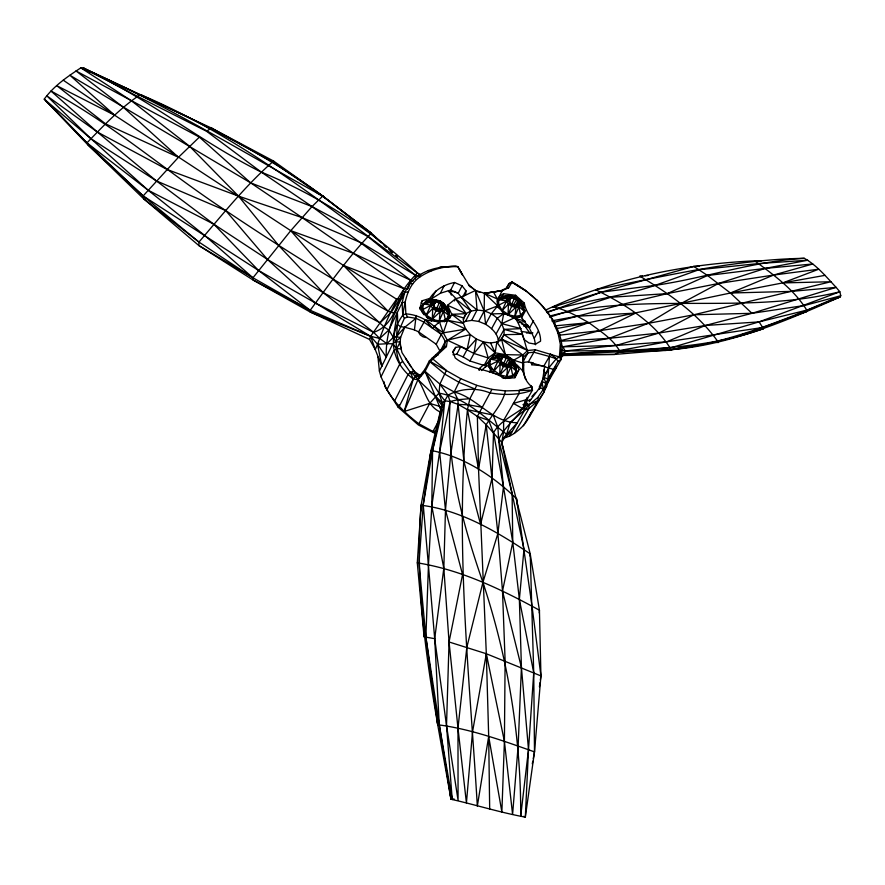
<?xml version="1.0" encoding="UTF-8"?>
<svg xmlns="http://www.w3.org/2000/svg" width="885" height="885" viewBox="0 0 885 885"><rect width="100%" height="100%" fill="white"/><g stroke="black" fill="none" stroke-linecap="round" stroke-linejoin="round"><path stroke-width="1.33" d="M421.083 510.656L421.105 505.235L431.006 450.487L442.345 402.874L438.993 393.128L425.065 371.368L425.054 369.189L429.302 360.958L444.58 346.411L445.266 341.544C438.119 326.454 422.742 314.85 405.872 313.898L402.752 315.193C386.723 337.539 391.978 362.496 413.262 378.99L418.096 379.742L442.345 402.874L442.81 405.053M551.41 374.211L543.921 392.199L538.224 400.595L524.871 406.27L523.5 405.407L532.46 390.163L531.896 386.789C521.951 379.012 522.371 366.346 522.825 355.018L527.659 350.493L535.292 349.785L559.32 356.976L560.946 359.609L547.173 383.747M445.255 320.934L449.182 315.68L445.476 309.23L445.498 306.298C442.257 298.975 432.997 299.075 426.415 300.911L423.163 303.898L421.979 306.265L421.88 311.465L423.926 314.728M463.198 322.693L465.543 321.31L471.738 320.392L478.697 321.432L484.183 311.066L484.405 293.245L475.477 290.468L468.63 285.036L475.477 290.468L484.183 311.066L485.599 324.286C491.828 328.213 498.664 334.331 498.366 342.296M500.877 340.393L504.052 334.663C505.457 316.963 480.511 303.632 466.196 313.655L451.77 314.319L447.522 320.293L443.263 332.837L441.294 334.353L436.205 344.243L440.144 351.433L445.266 341.544L465.709 329.098L463.386 323.346L463.574 317.981L466.196 313.655L455.498 298.787L447.544 305.303L446.449 307.46M436.305 321.664L426.249 315.038L430.796 305.402L430.84 302.471L432.842 300.458L436.261 299.893L439.27 303.135L443.551 303.256L448.938 310.967L449.182 315.68L444.37 321.841M554.674 325.658L554.707 323.036C544.729 305.635 529.573 291.652 512.105 281.983L509.052 283.499L506.176 288.278L500.755 290.723L484.969 293.311L502.116 290.711L508.632 287.78L512.105 281.983L508.975 283.786L506.497 288.41M386.491 247.015L371.335 233.131L323.08 196.26L273.587 161.059C245.842 185.186 222.799 214.192 198.948 242.07L198.871 245.554L253.055 279.992L310.204 312.018L369.565 339.442L375.251 349.564L381.833 366.124L381.59 363.536M512.647 317.56L497.58 307.106L498.609 305.225L498.731 299.705L501.695 296.807C510.612 293.521 520.524 297.238 523.732 306.641L524.185 311.232L522.803 313.733L519.583 317.261L514.948 318.08M507.249 366.434L508.444 364.299L516.442 371.103C514.074 365.372 508.908 362.12 507.26 356.113L506.143 356.644L510.711 358.502L512.747 361.644L516.442 371.103L511.674 377.419L499.693 374.952L492.514 372.541L488.918 366.932L489.969 365.04L490.113 359.177L493.199 356.002C502.359 352.529 512.581 356.743 515.999 366.169L516.442 371.103L515.026 373.592L511.674 377.419L506.873 378.36M436.205 344.243L418.605 331.908L425.298 319.872L439.48 321.886L443.263 332.837L447.334 340.194L446.438 346.577L429.999 361.821L425.065 371.368L439.889 384.068L454.237 391.989L457.965 399.688L458.109 404.356L450.642 455.388L445.476 509.992L443.827 568.258L449.049 641.979L446.516 725.523L452.224 799.542C476.539 805.051 500.644 812.629 525.325 817.132L534.496 751.885L540.934 675.908L539.43 610.219L530.215 553.866L501.762 442.345L503.598 432.013L503.631 420.364L518.898 393.847L519.252 390.219L531.896 386.789L531.277 385.96M530.336 556.61L530.215 553.866C497.37 531.841 460.731 510.092 421.105 505.235C412.996 604.201 433.96 702.048 450.919 799L452.224 799.542L439.259 724.693L425.884 637.134L419.025 563.391L423.229 504.771L431.006 450.487C463.508 456.361 493.111 476.008 516.541 498.709L532.018 606.136L540.934 675.908L540.37 679.979M543.932 390.827L546.642 386.225L546.045 383.437L549.253 380.296L547.937 379.079L557.948 361.357L556.311 358.735L550.415 353.934L549.408 356.478L547.937 379.079L543.357 389.3L537.781 397.498L528.887 404.943L524.882 409.832L509.472 436.194L504.361 437.986M515.512 369.875L515.999 366.169L512.747 361.644L508.444 364.299L507.747 365.837L506.729 376.733L512.725 375.55L510.933 366.833L507.548 367.485L499.693 374.952L500.136 364.067L501.441 361.069L498.034 357.872L490.113 359.177L488.83 361.511L488.918 366.932L505.667 378.603L510.933 366.833L512.835 364.686L512.747 361.644L509.439 361.456L507.039 365.748M513.798 318.29L514.827 316.432L516.475 304.484L524.185 311.232C522.039 305.624 516.973 302.548 515.302 296.796L514.185 297.592L518.632 299.086L520.612 302.062L524.185 311.232L519.583 317.261L508.034 314.662L508.455 304.152L509.694 301.354L506.397 298.311L498.731 299.705L497.481 302.039L497.58 307.106M439.38 301.708L440.177 300.922L442.179 306.077L445.476 309.23L443.496 311.255L440.066 311.841L436.128 310.812L434.148 305.591L423.163 303.898L430.84 302.471L434.148 305.591L432.732 308.456L426.249 315.038L421.88 311.465L422.853 309.54L423.163 303.898L432.842 300.458L439.27 303.135L436.515 308.599L438.44 310.558M428.119 301.708C432.787 291.077 443.418 284.605 454.525 282.492L462.047 285.789L465.952 290.778L465.709 294.793L461.373 297.15L455.498 298.787L454.392 300.944M533.268 758.556L534.496 751.885L533.732 672.766L519.373 599.399L512.769 542.228L503.476 486.805L498.675 439.635C505.601 423.661 523.699 414.567 527.172 397.343M539.253 612.951L539.43 610.219C501.098 589.255 460.775 569.719 417.3 562.838L421.105 505.235M418.605 331.908L414.434 329.895L416.149 315.469M525.325 378.835L525.867 379.411L522.858 371.069L523.577 365.04L522.825 355.018L501.507 339.11L496.861 342.008L490.589 342.982L483.464 341.953L476.373 339.021L470.289 334.618L465.709 329.098L447.522 320.293L439.48 321.886L432.433 328.147L425.298 319.872M543.7 390.794L546.642 386.225L543.357 389.3L539.253 387.088L543.7 377.264L547.937 379.079L555.514 368.846L555.736 366.257M557.948 361.357L560.946 359.609C566.323 336.565 551.554 315.702 536.609 299.871M436.161 354.774L438.241 354.741L431.957 358.237L446.405 370.417L439.889 384.068L438.993 393.128L429.69 403.383L418.904 423.793L436.449 433.373M429.402 463.917L429.723 461.229M430.044 458.541L431.006 450.487L431.404 453.164M500.656 361.456L503.333 355.095L490.113 359.177L501.441 361.069L503.598 366.478L507.548 367.485L504.439 364.1L500.136 364.067L492.514 372.541M509.494 300.856L511.497 295.789L501.695 296.807L497.481 302.039L502.072 310.591L508.455 304.152L512.614 304.241L518.887 306.896L520.612 315.403L514.827 316.432L518.887 306.896L520.712 304.916L520.612 302.062L517.426 301.84L515.081 306.122M454.094 798.978L450.919 799L439.259 724.693L434.701 638.682L443.827 568.258L431.803 506.187L432.577 450.454L442.345 402.874L444.779 400.783L447.943 395.152C460.72 388.349 476.418 387.376 489.87 392.885C504.074 395.296 518.809 395.252 532.46 390.163L531.465 387.077M491.938 389.378L476.772 385.362L469.913 398.681L467.457 409.678C454.436 541.819 469.448 674.138 477.336 806.069L488.686 736.431L486.319 653.738L478.531 469.172L477.369 416.437L491.938 389.378L505.435 390.904L532.46 390.163M523.422 308.998L523.732 306.641L520.612 302.062L516.475 304.484L520.712 304.916M539.419 686.771L539.994 682.7M544.695 365.992L541.985 384.665L529.263 401.757M439.414 311.531L443.551 303.256L448.938 310.967L447.876 318.213C441.56 323.467 433.241 319.397 426.459 317.284M413.14 281.01L410.872 280.335L312.007 206.559L261.23 172.077L206.515 131.245L137.175 96.211L83.533 67.99L84.429 68.941C167 105.083 243.84 152.718 322.671 196.16L323.08 196.26C249.869 142.087 165.207 107.085 83.533 67.99L80.834 67.868C67.459 76.641 53.72 86.033 44.25 99.142L87.903 144.863L143.138 195.928L258.52 270.456L315.314 302.969L370.627 336.3L377.552 344.276L386.9 343.734L393.338 337.34L397.321 312.516C398.925 329.873 392.498 346.677 399.954 363.68L386.911 389.765C394.92 403.372 406.392 414.335 418.904 423.793M505.435 390.904C502.614 403.715 492.801 413.715 486.197 424.712L478.531 469.172L467.457 409.678L458.109 404.356L450.1 401.524L444.779 400.783L438.993 393.128C466.141 397.819 485.489 418.417 506.629 434.214L512.271 431.404L504.218 438.031M463.143 356.932L469.924 360.98L473.962 353.469L476.373 339.021L467.147 349.409L463.143 356.932L456.76 354.199L452.965 354.73M433.606 306.166L436.261 299.893M532.294 763.899L532.781 761.233M63.266 80.192L114.696 115.271L290.756 230.664L332.981 279.229L383.957 326.864L388.836 330.028L393.338 337.34L396.192 336.853L404.379 318.29L402.752 315.193C405.065 301.055 407.377 285.158 420.408 276.618C431.426 269.516 444.735 265.655 457.799 266.595L462.357 274.793L457.799 266.595C440.509 265.81 421.824 269.328 410.109 283.288C396.491 305.557 385.307 330.47 386.258 357.12L377.552 344.276C387.01 318.567 397.653 292.603 417.421 272.989L420.74 274.693M440.022 415.098L442.345 402.874M478.697 321.432L485.599 324.286L491.153 313.932L497.713 305.856L497.359 298.986L493.376 291.928L484.405 293.245L497.713 305.856L503.764 313.555L501.751 323.667L496.087 333.955M449.049 641.979L462.567 574.553L445.476 509.992L439.613 451.748L444.779 400.783L432.577 450.454L423.229 504.771L434.701 638.682L446.516 725.523L458.065 800.239L457.976 728.112L449.049 641.979L486.319 653.738L540.934 675.908M560.802 357.794L564.497 354.133L565.216 350.969L562.727 346.82L609.345 338.302L659.004 333.059L705.212 325.503L751.973 313.312L836.126 287.371L839.843 291.773L840.75 295.745L840.097 296.951C786.079 320.89 730.756 344.763 671.195 349.675L614.533 354.442L562.218 355.538M442.058 407.089L429.69 403.383L404.18 411.503L413.262 378.99L415.662 376.269L418.926 374.643L421.194 374.864M491.153 313.932L503.764 313.555L514.882 317.638C522.227 328.114 523.854 340.902 528.068 352.772L522.57 362.441L528.367 361.888L553.269 369.333L555.514 368.846L556.2 366.412M429.745 298.444L422.156 300.745L419.678 308.754L427.842 318.202L433.539 320.503M369.565 339.442L370.627 336.3L396.602 299.196L401.856 298.367M429.302 360.958L460.687 378.669L454.237 391.989C477.347 397.796 492.414 422.831 517.349 422.72L503.676 437.865M500.788 363.669L503.454 363.79L507.26 356.113M499.693 374.952L504.439 364.1L510.933 366.833M509.483 303.212L511.607 304.318L515.302 296.796M503.388 313.168L508.034 314.662L512.614 304.241L515.623 307.46L518.887 306.896M489.505 372.242L490.921 368.425M404.18 411.503L419.213 376.756L425.054 369.189M441.294 334.353L423.594 321.963L415.972 318.29L404.755 327.251L400.606 337.428L400.142 342.108L401.027 348.778L396.723 348.679L393.814 350.891L381.026 376.822L386.911 389.765M439.27 303.135L440.177 300.922M431.316 321.089L437.057 308.544L443.496 311.255L449.182 315.68L445.498 306.298L442.179 306.077M500.755 290.723L502.116 290.711L497.116 301.254M509.472 436.194C519.108 431.194 527.327 422.986 531.066 412.675M509.439 361.456L510.711 358.502C504.583 359.398 499.649 353.48 493.199 356.002L488.83 361.511L489.969 365.04L493.531 370.704L498.1 360.914L502.448 358.237L499.948 355.737L498.034 357.872L498.1 360.914L500.136 364.067L503.598 366.478M443.097 321.631L439.292 321.001L440.066 311.841L441.084 308.788L443.496 311.255L438.307 322.903M517.426 301.84L518.632 299.086L514.517 298.964L508.244 296.342L498.731 299.705L509.694 301.354L511.807 306.453L515.623 307.46L508.034 314.662M525.07 401.945L526.652 398.493M502.072 310.591L506.474 301.166L510.656 298.721L508.244 296.342L506.397 298.311L506.474 301.166L508.455 304.152L511.807 306.453M407.155 289.395L410.109 283.288L412.642 283.875M473.962 353.469L483.464 341.953L495.146 352.816L505.401 354.642L522.825 355.018L513.676 360.195L518.931 369.587L514.915 377.873L503.753 377.983C488.741 368.669 469.36 369.687 455.189 357.905L452.888 351.422L455.675 347.363L460.742 346.666L473.962 353.469L488.177 357.96L495.146 352.816L496.861 342.008L505.401 354.642L513.676 360.195L522.869 363.071M546.222 373.536L549.054 367.706M381.026 376.822L379.399 371.092L392.807 343.767L400.606 337.428L396.192 336.853L404.755 327.251L414.434 329.895M421.072 302.924L422.156 300.745M430.586 300.369L435.918 290.888M432.123 298.477L440.409 293.212L444.215 285.634M439.192 310.624L438.761 308.799L441.493 303.411M439.967 310.967L441.084 308.788L445.498 306.298L448.938 310.967M440.409 293.212L450.686 290.048L454.525 282.492M394.61 400.96L407.819 374.941L410.33 372.353L413.848 371.025L418.926 374.643L410.33 372.353L402.631 361.345L396.723 348.679L392.807 343.767L386.9 343.734L379.72 338.457L373.603 332.351L323.058 292.537L267.358 259.36L213.916 224.27L156.324 180.872L97.295 131.987L50.954 91.011C113.402 124.575 166.59 171.867 225.719 210.564C278.565 246.118 332.594 279.914 388.072 311.221L394.555 313.378L397.808 307.449M449.779 292.515L450.974 290.158M435.995 433.882L418.373 424.944L398.184 407.255L399.423 404.832M399.268 406.326L413.262 378.99L410.33 372.353C425.574 381.302 423.251 404.556 440.365 412.045M461.284 297.316L458.187 293.333L462.047 285.789M463.231 319.452L466.196 313.655L447.544 305.303L451.77 314.319L463.386 323.346L447.522 320.293M471.738 320.392L477.07 309.993L475.477 290.468L461.373 297.15L470.92 310.889L465.543 321.31M449.547 318.644L451.77 314.319L463.574 317.981M462.058 298.311L465.952 290.778M396.723 348.679L400.142 342.108L395.75 341.698L393.338 337.34M443.44 348.613L444.58 346.411L446.438 346.577M435.984 301.497L435.254 302.891L422.853 309.54L426.249 315.038M452.843 352.75L455.675 347.363M456.76 354.199L460.742 346.666M501.695 296.807L497.481 302.039M500.7 299.064L503.565 293.731L515.601 295.28L524.307 303.135C526.542 316.952 540.901 326.045 540.569 341.201L535.436 344.154L528.865 342.982L524.119 339.486L522.062 334.32L504.118 329.375L498.41 339.63M480.422 367.607L479.128 370.041L480.422 367.607L483.332 365.018M438.606 421.006L432.765 431.847L435.265 430.873M509.572 300.535L511.298 297.36M514.451 297.404L515.601 295.28M491.629 328.634L497.248 318.312L503.764 313.555M516.663 299.23L513.776 304.517L511.607 304.318M469.924 360.98L484.073 365.45L488.177 357.96L483.464 341.953M492.248 357.75L493.199 356.002M481.318 370.538L485.19 367.087L487.834 362.264M492.801 357.086L495.146 352.816L490.589 342.982M522.559 306.321L524.307 303.135M535.558 344.752L534.241 338.358L529.385 328.081L521.63 317.704L525.745 310.292M500.755 361.014L503.111 356.777M506.198 365.87L505.7 363.978L508.665 358.69M529.385 328.081L533.544 320.68M512.481 362.319L513.676 360.195M515.712 366.998L516.917 364.874L522.858 371.069M534.241 338.358L538.434 330.957M518.931 369.587L514.716 377.01L513.72 374.654M528.367 361.888L535.292 349.785M522.062 334.32L504.052 334.663L499.914 341.123M543.412 365.87L531.819 364.775L533.024 362.662M543.81 366.102L549.408 356.478L556.311 358.735L559.32 356.976L560.459 344.918L558.026 333.269L552.649 320.79M542.914 379.377L545.647 374.698L543.855 370.007M539.231 389.367L540.613 387.022M514.34 433.462L528.998 408.439L538.224 400.595L537.781 397.498M523.4 425.762L538.224 400.595M529.097 417.344L543.921 392.199L541.841 381.479L546.045 383.437L543.7 377.264L548.988 367.574L556.311 358.735M535.469 392.586L531.874 396.535M449.137 292.194L450.764 290.048M405.441 291.652L399.566 299.174L391.325 312.217L380.085 322.771L323.058 292.537L278.598 245.399L238.519 196.138L189.633 146.291L131.367 100.746L80.834 67.868C145.074 95.436 198.804 141.058 261.23 172.077C319.076 195.806 371.8 230.277 417.421 272.989L420.331 275.766M422.853 309.54L421.979 306.265L423.45 304.484M418.096 379.742L425.065 371.368L441.051 410.297M423.661 372.043L419.213 376.756L415.662 376.269L420.994 375.229M560.482 355.914L565.216 350.969L616.06 345.449L666.726 341.798L762.87 327.472L807.385 311.243C795.25 290.413 773.999 275.169 754.706 260.843C682.589 264.206 611.026 279.018 545.58 310.115M421.979 306.265L423.76 304.484M381.833 366.124L377.552 344.276L375.251 349.564L370.627 336.3L310.204 312.018L310.215 310.303L253.055 279.992L252.955 277.79L290.756 230.664L353.38 253.32L410.872 280.335L407.952 288.422L404.356 288.809L302.15 217.633L250.754 182.93L199.379 137.12L178.449 157.298L143.138 195.928L143.824 198.948L198.871 245.554L252.955 277.79L310.215 310.303L370.627 336.3L379.72 338.457L388.836 330.028L402.111 302.637L404.755 292.282L407.83 291.984M425.065 371.368L419.213 376.756L421.293 375.561M399.954 363.68L402.631 361.345M512.725 375.55L515.026 373.592M520.612 315.403L522.803 313.733M484.073 365.45L490.047 361.025M206.515 131.245L211.449 128.048L273.587 161.059M84.429 68.941L211.449 128.048L272.68 162.021L322.671 196.16L371.335 233.131C348.524 256.716 329.519 283.82 310.215 310.303L258.52 270.456L213.916 224.27L148.049 190.164L86.973 142.861L44.25 99.142L90.834 138.613L148.049 190.164L204.579 235.344L252.955 277.79L198.948 242.07L143.824 198.948L87.903 144.863L86.973 142.861L46.131 100.923M560.559 356.633L564.497 354.133C631.105 348.502 699.592 351.599 763.467 328.711L759.064 321.886L705.212 325.503L666.726 341.798L619.555 350.537L565.216 350.969L561.234 349.984M503.565 293.731L499.97 295.922L497.359 298.986L484.405 293.245M485.19 367.087L489.328 364.908M498.609 305.225L506.474 301.166M489.969 365.04L498.1 360.914M524.75 402.155L530.635 399.401M514.882 317.638L501.751 323.667L521.121 328.645L504.118 329.375M495.711 356.312L499.184 354.874L501.507 355.46M404.379 318.29L407.498 317.007L415.972 318.29M546.985 312.626L601.446 292.138L693.796 266.407L699.283 266.252M505.224 296.74L507.459 295.822M428.993 301.309L432.455 299.915L434.767 300.513M562.052 355.084L564.497 354.133L671.195 349.675L688.884 346.566L686.14 346.986M484.183 311.066L497.713 305.856M564.497 354.133L614.533 354.442L620.097 351.832L670.819 347.772L759.064 321.886L839.843 291.773C744.484 315.259 644.391 291.143 549.474 316.122M546.864 312.029C582.131 300.513 619.732 297.437 655 285.401C705.168 278.144 753.478 261.175 804.288 258.32C816.966 265.378 826.302 276.961 836.126 287.371L791.411 291.386L730.413 293.023L588.901 322.66L556.477 328.578M831.225 300.092L840.097 296.951C785.283 318.854 730.468 343.081 671.195 349.675C654.413 322.029 624.224 303.865 595.638 289.738C664.657 276.363 733.676 259.46 804.288 258.32M559.298 333.059L588.901 322.66C600.119 331.267 613.316 338.944 620.097 351.832L665.719 350.515L683.419 347.451M549.64 317.173L610.65 297.283L667.268 293.61L718.443 283.488L773.59 275.058L818.736 269.206L782.683 282.923L730.413 293.023L707.558 275.512L693.796 266.407M795.703 315.171L807.385 311.243M419.645 307.98L422.167 307.206M555.149 325.857L588.901 322.66C577.474 316.476 565.858 309.451 552.992 306.951L601.446 292.138L655 285.401L699.006 269.715L758.766 263.531L807.784 260.223L765.315 268.387L707.558 275.512L667.268 293.61L622.553 304.351L553.435 322.472M527.04 399.467L513.388 403.416L524.882 409.832L528.998 408.439L528.887 404.943L525.601 401.768M552.992 306.951L558.269 305.491M742.371 334.419L763.467 328.711M560.327 340.769L599.798 330.636L648.063 323.39L693.851 314.772L830.96 281.74L782.683 282.923L825.019 275.346M759.064 321.886L807.286 310.027L840.75 295.745L804.664 305.469L751.973 313.312L693.851 314.772L659.004 333.059L616.06 345.449L562.727 346.82M506.176 288.278L508.632 287.78M526.409 333.003L532.925 332.915M551.753 320.857L577.341 316.199L635.651 313.102L599.798 330.636L559.652 335.172M691.605 346.09L694.316 345.615L691.583 346.035M518.765 322.571L525.004 321.498M493.376 291.928L492.27 292.116L502.116 290.711M465.709 329.098L443.263 332.837L434.181 326.277M595.638 289.738L598.326 289.306M469.913 398.681L457.965 399.688L450.1 401.524L439.613 451.748L431.803 506.187L428.473 564.818L425.884 637.134L437.699 724.738C470.931 729.041 502.979 740.734 534.496 751.885M642.455 275.899L639.733 276.109C669.27 293.72 698.652 313.998 718.52 342.517L715.943 342.384M645.176 275.7L647.897 275.489M426.415 300.911L432.842 300.458L435.254 302.891L430.84 302.471M560.415 341.278L609.345 338.302L648.063 323.39L680.764 303.666L718.443 283.488L765.315 268.387L812.773 263.984L773.59 275.058L730.413 293.023L751.973 313.312M439.845 267.093L456.173 266.23M523.477 326.001L528.345 325.769M449.58 291.74L455.078 291.552M754.706 260.843L761.62 260.809M501.264 362.651L505.7 363.978M498.034 357.872L502.448 358.237M508.444 364.299L512.835 364.686M438.761 308.799L434.347 307.46M506.397 298.311L510.656 298.721M441.084 308.788L445.476 309.23M428.03 270.5L431.095 270.81M521.121 331.444L529.053 332.495M404.755 327.251L400.308 326.587L398.04 324.817M417.3 562.838L424.07 636.813L434.701 638.682M481.849 407.222L469.083 404.921L458.109 404.356L463.983 461.66L480.566 524.351L492.082 478.044L493.509 432.798L488.62 420.309L477.369 416.437L467.457 409.678L493.222 415.076L497.901 427.488L498.675 439.635L512.105 493.62L523.986 549.131L519.373 599.399L521.431 667.467L528.5 749.595L525.325 817.132L523.61 816.357M524.716 326.288L529.706 327.45M514.329 318.401L524.927 320.967M521.53 323.755L528.223 325.381M502.16 377.707L504.505 378.304M426.083 337.583L422.919 336.776L420.209 334.884L418.671 332.417M549.408 356.478L533.887 352.23L528.068 352.772L523.334 357.197L523.809 372.939M417.997 275.943L420.408 276.618M524.197 403.604L528.887 404.943M476.274 291.187L480.002 292.349M418.771 276.374L415.264 275.135L361.854 243.065L302.15 217.633L238.519 196.138L166.878 169.4L97.295 131.987L46.639 95.68L90.834 138.613L156.324 180.872L225.719 210.564L267.358 259.36L315.314 302.969L373.603 332.351C392.763 326.001 396.779 304.927 404.356 288.809L343.546 265.489L290.756 230.664L312.007 206.559L322.671 196.16L370.859 233.452L381.07 242.634M454.116 291.674L457.423 292.891M417.421 272.989C329.087 208.064 242.778 137.806 140.925 94.817L140.35 94.584C120.404 107.859 103.567 125.637 86.973 142.861L143.138 195.928L198.948 242.07M460.687 378.669L476.772 385.362M474.471 388.803L459.337 382.508L445.066 374.266L429.999 361.821M450.686 290.048L458.187 293.333M88.046 70.844L90.458 72.116M199.379 137.12L75.966 70.922L123.568 107.439L178.449 157.298L105.569 123.867L56.717 85.646L114.696 115.271L69.882 75.236L250.754 182.93L312.007 206.559L367.773 236.461L415.264 275.135L415.342 279.063M317.118 193.041L323.08 196.26M140.925 94.817L149.355 99.529M368.945 231.77L371.335 233.131M526.221 291.22L512.017 282.282L525.38 290.335L537.615 300.9M396.602 299.196L343.546 265.489L388.072 311.221M504.052 334.663L527.659 350.493L501.507 339.11L505.401 354.642M211.449 128.048L214.856 130.349M443.374 304.451L445.376 305.823M436.128 310.812L432.732 308.456L430.796 305.402M455.498 298.787L470.92 310.889M461.373 297.15L477.07 309.993M562.207 346.378L560.459 344.918L560.946 359.609M514.473 317.317L524.938 326.089L530.292 333.711M558.026 333.269L559.762 334.762M417.598 375.118L415.53 373.337L402.011 352.65L399.6 342.263M384.123 245.388L386.17 247.236M390.252 250.909L392.298 252.745M388.504 248.873L392.553 252.568M395.584 255.345L397.597 257.203M477.369 416.437L486.197 424.712L501.762 442.345L512.105 493.62L512.769 542.228L502.503 591.08L505.114 660.818L504.406 741.331L501.872 811.976L488.686 736.431L489.682 809.078M523.168 404.556L524.871 406.27L524.882 409.832L510.302 422.377L506.629 434.214L501.762 442.345L502.691 447.688M503.454 363.79L504.948 365.306M448.418 290.734L455.886 298.488M511.497 295.789L514.517 298.964M545.271 309.529L547.229 311.608M503.333 355.095L506.441 358.436M523.367 404.6L524.871 406.27C514.672 415.33 500.567 420.021 493.509 432.798L503.476 486.805L497.879 533.5L482.922 582.374L466.826 647.355L457.976 728.112L466.428 802.961L472.513 731.995L486.319 653.738L504.406 741.331L512.592 814.443L518.145 745.911L521.431 667.467L502.503 591.08L497.879 533.5L486.197 424.712M421.028 307.715L422.798 309.661M523.732 306.641L518.632 299.086M439.889 384.068L447.943 395.152L450.1 401.524C446.04 463.651 462.766 524.241 482.922 582.374C507.78 657.798 521.143 736.751 520.69 816.224L528.5 749.595L533.732 672.766L530.215 553.866M435.741 396.79L441.77 405.131M510.711 358.502L515.999 366.169M410.95 366.877L405.474 358.281M412.399 368.945L413.848 371.025M439.602 406.812L441.062 408.981M398.184 407.255L385.03 386.723L383.891 381.546M469.802 286.663L459.47 269.482M445.454 319.098L446.671 321.332M407.498 317.007L405.872 313.898L405.241 302.183L402.111 302.637L402.752 315.193M450.222 292.669L451.372 295.092M446.305 318.5L447.356 320.757M512.249 360.848L513.123 363.292M531.077 362.242L531.819 364.775M443.496 311.255L445.354 319.95M520.933 314.131L521.63 317.704M516.541 498.709L517.504 505.457M449.547 788.214L450.919 799M436.316 712.381L437.699 724.738M377.961 357.064L379.399 371.092M423.329 620.54L423.45 623.25M423.76 630.031L424.07 636.813M555.415 366.622L555.514 368.846M432.732 308.456L432.289 319.197L440.066 311.841L437.057 308.544L432.732 308.456M470.289 334.618L467.147 349.409L447.334 340.194L470.289 334.618"/></g></svg>
